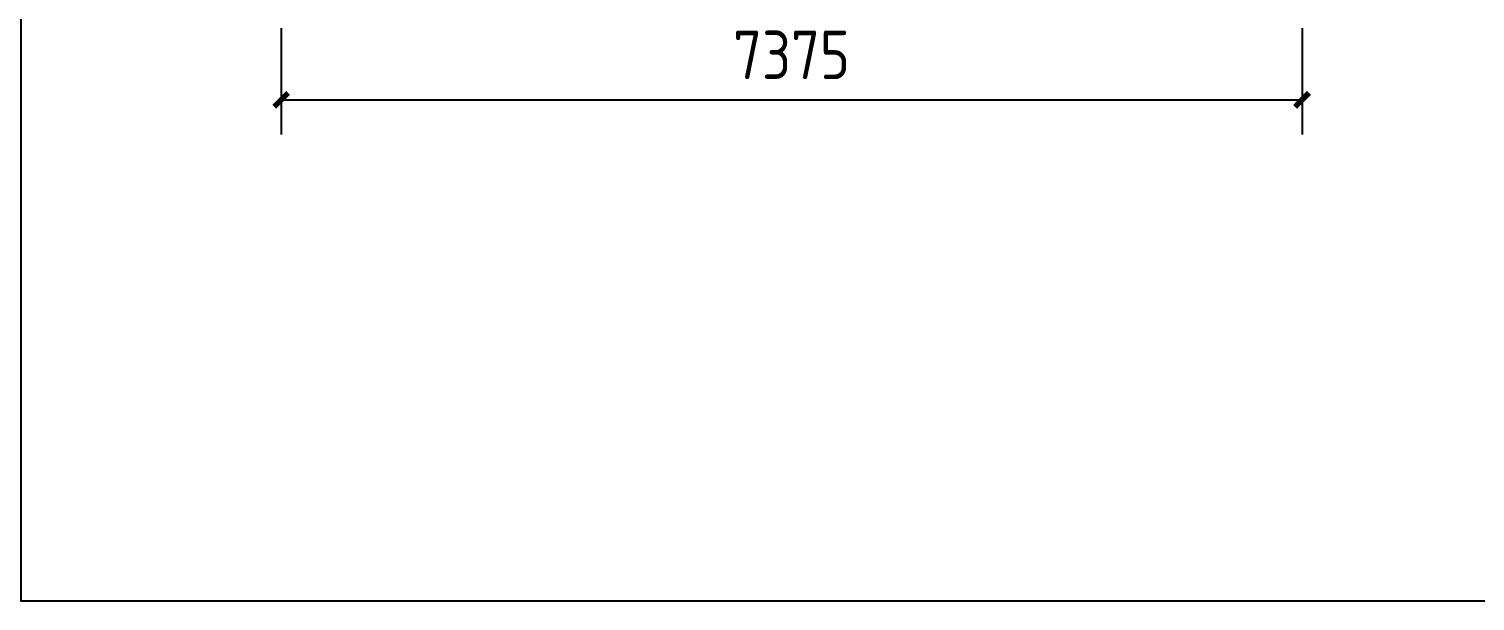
# Model space of a CAD drawing. Extents: x 411778 to 673094, y -11605 to 324395.
# Drawn here: x 494949 to 505396, y 57545 to 61674 of the extents above; entities that cross this region are included whole.
import ezdxf

# ---------------------------------------------------------------- set-up
doc = ezdxf.new("R2010")
doc.units = 0
doc.header["$LTSCALE"] = 1000
doc.header["$MEASUREMENT"] = 0
doc.styles.get("Standard").update_dxf_attribs({"font": 'gbenor.shx', "bigfont": 'gbcbig.shx'})
doc.dimstyles.get("Standard").update_dxf_attribs({"dimscale": 100, "dimtxt": 3.5, "dimasz": 1, "dimexe": 2.5, "dimexo": 3, "dimgap": 1.5, "dimtad": 1, "dimdec": 0, "dimzin": 0, "dimdsep": 46, "dimtxsty": 'Standard', "dimblk": 'ARCHTICK', "dimcen": 0.09, "dimadec": 0, "dimazin": 0, "dimtfac": 1, "dimtdec": 0, "dimtix": 1, "dimtmove": 2, "dimatfit": 3, "dimfxl": 1, "dimtolj": 1, "dimtzin": 0, "dimarcsym": 0})

# ---------------------------------------------------------------- blocks, each defined once
blk = doc.blocks.new('_ArchTick')
at = {"color": 0, "linetype": 'ByBlock', "const_width": 0.4}
blk.add_lwpolyline([(-0.5, -0.5), (0.5, 0.5)], dxfattribs=at)
blk = doc.blocks.new('*D704')
at = {"color": 0, "lineweight": -2}
for p, q in [((496771, 61679), (496771, 60912)), ((504146, 61679), (504146, 60912)), ((496771, 61162), (504146, 61162))]:
    blk.add_line(p, q, dxfattribs=at)
at = {"layer": 'Defpoints', "color": 0}
for p in [(496771, 61979), (504146, 61979), (504146, 61162)]:
    blk.add_point(p, dxfattribs=at)
at = {"color": 0, "lineweight": -2, "xscale": 100, "yscale": 100, "zscale": 100, "rotation": 180}
blk.add_blockref('_ArchTick', (496771, 61162), dxfattribs=at)
at = {"color": 0, "lineweight": -2, "xscale": 100, "yscale": 100, "zscale": 100}
blk.add_blockref('_ArchTick', (504146, 61162), dxfattribs=at)
at = {"color": 0, "insert": (500458.5, 61487), "char_height": 350, "attachment_point": 5}
blk.add_mtext('\\A1;7375', dxfattribs=at)

msp = doc.modelspace()

# ---------------------------------------------------------------- linework, layer by layer
msp.add_lwpolyline([(494893.5, 72395), (515735, 72395), (515735, 57545), (494893.5, 57545)], close=True)

# ---------------------------------------------------------------- dimensions: what is measured, and where the dimension line sits
dim = msp.add_linear_dim(base=(504146, 61162), p1=(496771, 61979), p2=(504146, 61979), dimstyle='Standard')
dim.commit()
dim.dimension.update_dxf_attribs({"geometry": '*D704', "text_midpoint": (500458.5, 61487)})

doc.saveas('drawing.dxf')
